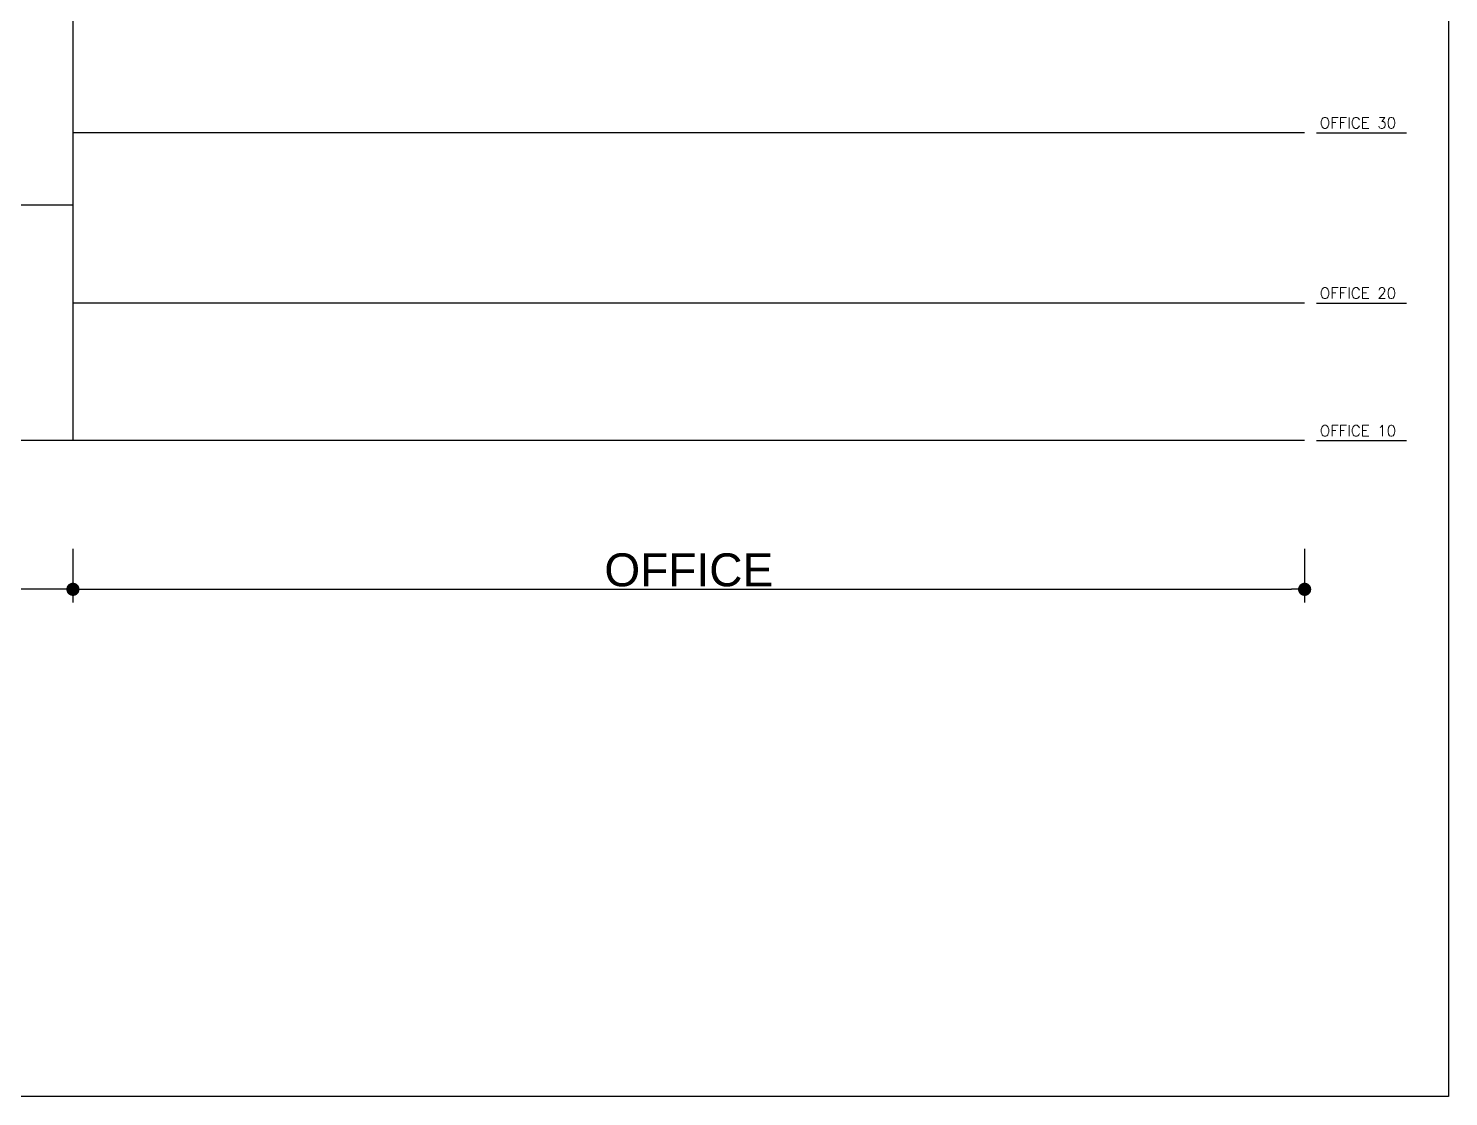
# Model space of a CAD drawing. Extents: x 41366 to 42153, y 84937 to 85507.
# Drawn here: x 41753.2 to 42076.3, y 84936.7 to 85179.7 of the extents above; entities that cross this region are included whole.
import ezdxf
from ezdxf.enums import TextEntityAlignment as Align

# ---------------------------------------------------------------- set-up
doc = ezdxf.new("R2010")
doc.units = 0
doc.header["$LTSCALE"] = 10
for name, color, linetype in [('A-DETL-01', 1, 'Continuous'), ('M-CMDUCT-TEXT', 3, 'Continuous'), ('M-CR ZONE', 1, 'Continuous'), ('txt', 2, 'Continuous')]:
    doc.layers.add(name, color=color, linetype=linetype)
doc.styles.add('AA-TXT', font='isocp.shx', dxfattribs={"bigfont": 'chineset.shx'})
doc.styles.add('STDTEXT', font='simplex.shx', dxfattribs={"bigfont": 'china.shx'})
doc.dimstyles.new('10-dim', dxfattribs={"dimscale": 10, "dimtxt": 0.25, "dimasz": 0.1, "dimexe": 0.1, "dimexo": 0.1, "dimgap": 0.05, "dimtad": 1, "dimdec": 0, "dimlfac": 100, "dimdsep": 46, "dimtxsty": 'AA-TXT', "dimblk": 'DOT', "dimcen": 2, "dimclrd": 256, "dimclre": 256, "dimclrt": 256, "dimazin": 0, "dimtfac": 1, "dimtdec": 0, "dimtix": 1, "dimtmove": 2, "dimatfit": 3, "dimldrblk": 'CIR', "dimfxl": 1, "dimtvp": 1, "dimtolj": 1, "dimtzin": 0, "dimarcsym": 0})

# ---------------------------------------------------------------- blocks, each defined once
blk = doc.blocks.new('_DOT')
at = {"color": 0, "linetype": 'ByBlock'}
blk.add_line((-0.5, 0), (-1, 0), dxfattribs=at)
at = {"color": 0, "linetype": 'ByBlock', "const_width": 0.5}
blk.add_lwpolyline([(-0.25, 0, 1), (0.25, 0, 1)], format="xyb", close=True, dxfattribs=at)
blk = doc.blocks.new('*D4')
at = {"layer": 'DEFPOINTS', "color": 0, "transparency": 16777216}
for p in [(41763.35, 85064.27), (42043.59, 85064.27), (42043.59, 85052.09)]:
    blk.add_point(p, dxfattribs=at)
at = {"layer": 'txt', "lineweight": -2, "transparency": 16777216}
for p, q in [((41763.35, 85061.27), (41763.35, 85049.09)), ((42043.59, 85061.27), (42043.59, 85049.09)), ((41766.35, 85052.09), (42040.59, 85052.09))]:
    blk.add_line(p, q, dxfattribs=at)
at = {"layer": 'txt', "lineweight": -2, "transparency": 16777216, "xscale": 3, "yscale": 3, "zscale": 3, "rotation": 180}
blk.add_blockref('_DOT', (41763.35, 85052.09), dxfattribs=at)
at = {"layer": 'txt', "lineweight": -2, "transparency": 16777216, "xscale": 3, "yscale": 3, "zscale": 3}
blk.add_blockref('_DOT', (42043.59, 85052.09), dxfattribs=at)
at = {"layer": 'txt', "transparency": 16777216, "insert": (41903.47, 85056.47), "char_height": 7.5, "attachment_point": 5, "style": 'AA-TXT'}
blk.add_mtext('\\A1;{\\fArial|b0|i0|c0|p34;OFFICE}', dxfattribs=at)
blk = doc.blocks.new('CIR')
at = {"color": 0}
blk.add_line((1, 0), (-1, 0), dxfattribs=at)
at = {"color": 3}
blk.add_circle((0, 0), 0.5, dxfattribs=at)
blk = doc.blocks.new('*D5')
at = {"layer": 'DEFPOINTS', "color": 0, "transparency": 16777216}
for p in [(41381.58, 85085.91), (41763.35, 85064.27), (41381.58, 85052.09)]:
    blk.add_point(p, dxfattribs=at)
at = {"layer": 'txt', "lineweight": -2, "transparency": 16777216}
for p, q in [((41381.58, 85082.91), (41381.58, 85049.09)), ((41763.35, 85061.27), (41763.35, 85049.09)), ((41760.35, 85052.09), (41384.58, 85052.09))]:
    blk.add_line(p, q, dxfattribs=at)
at = {"layer": 'txt', "lineweight": -2, "transparency": 16777216, "xscale": 3, "yscale": 3, "zscale": 3, "rotation": 180}
blk.add_blockref('_DOT', (41381.58, 85052.09), dxfattribs=at)
at = {"layer": 'txt', "lineweight": -2, "transparency": 16777216, "xscale": 3, "yscale": 3, "zscale": 3}
blk.add_blockref('_DOT', (41763.35, 85052.09), dxfattribs=at)
at = {"layer": 'txt', "transparency": 16777216, "insert": (41572.47, 85056.34), "char_height": 7.5, "attachment_point": 5, "style": 'AA-TXT'}
blk.add_mtext('\\A1;{\\fArial|b0|i0|c0|p34;FAB}', dxfattribs=at)

msp = doc.modelspace()

# ---------------------------------------------------------------- linework, layer by layer
at = {"layer": 'A-DETL-01', "linetype": 'Continuous'}
for p, q in [((42046.259, 85155.964), (42066.733, 85155.964)), ((42046.259, 85117.224), (42066.733, 85117.224)), ((42046.259, 85085.913), (42066.733, 85085.913))]:
    msp.add_line(p, q, dxfattribs=at)
at = {"layer": 'DEFPOINTS', "color": 1}
msp.add_lwpolyline([(41365.567, 85507.146), (42076.347, 85507.146), (42076.347, 84936.686), (41365.567, 84936.686)], close=True, dxfattribs=at)
at = {"layer": 'M-CR ZONE'}
for p, q in [((42043.586, 85155.964), (41763.355, 85155.964)), ((41763.355, 85139.515), (41381.581, 85139.515)), ((42043.586, 85117.224), (41763.355, 85117.224)), ((42043.586, 85085.913), (41763.355, 85085.913))]:
    msp.add_line(p, q, dxfattribs=at)
msp.add_lwpolyline([(41763.355, 85085.913), (41381.581, 85085.913), (41381.581, 85475.016), (41763.355, 85475.016)], close=True, dxfattribs=at)

# ---------------------------------------------------------------- texts
at = {"layer": 'M-CMDUCT-TEXT', "style": 'STDTEXT'}
for s, p in [('OFFICE 30', (42047.044, 85158.214)), ('OFFICE 20', (42047.044, 85119.474)), ('OFFICE 10', (42047.044, 85088.163))]:
    msp.add_text(s, height=2.5, dxfattribs=at).set_placement(p, align=Align.MIDDLE_LEFT)

# ---------------------------------------------------------------- dimensions: what is measured, and where the dimension line sits
at = {"layer": 'txt'}
dim = msp.add_linear_dim(base=(41381.581, 85052.093), p1=(41763.355, 85064.27), p2=(41381.581, 85085.913), angle=180, text='{\\fArial|b0|i0|c0|p34;FAB}', dimstyle='10-dim', override={"dimtxt": 0.75, "dimasz": 0.3, "dimexe": 0.3, "dimexo": 0.3}, dxfattribs=at)
dim.commit()
dim.dimension.update_dxf_attribs({"geometry": '*D5', "text_midpoint": (41572.468, 85056.343)})
dim = msp.add_linear_dim(base=(42043.586, 85052.093), p1=(41763.355, 85064.27), p2=(42043.586, 85064.27), text='{\\fArial|b0|i0|c0|p34;OFFICE}', dimstyle='10-dim', override={"dimtxt": 0.75, "dimasz": 0.3, "dimexe": 0.3, "dimexo": 0.3}, dxfattribs=at)
dim.commit()
dim.dimension.update_dxf_attribs({"geometry": '*D4', "text_midpoint": (41903.47, 85056.474)})

doc.saveas('drawing.dxf')
